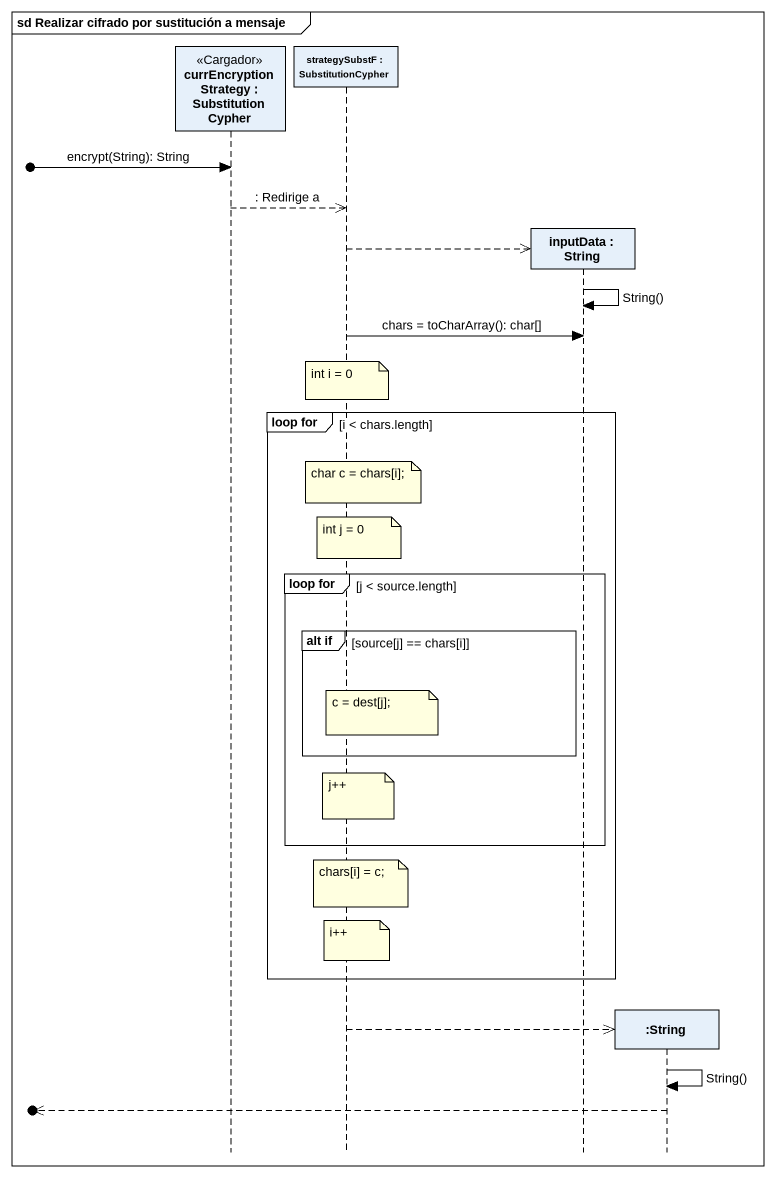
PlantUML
@startuml
mainframe sd Realizar cifrado por sustitución a mensaje
hide footbox
participant "currEncryptionStrategy : SubstitutionCypher" as currEncryptionStrategy <<Cargador>>
participant "strategySubstF : SubstitutionCypher" as strategySubstF
participant "inputData : String" as inputData
participant ":String" as String

[o-> currEncryptionStrategy : encrypt(String): String
currEncryptionStrategy -->> strategySubstF : : Redirige a
strategySubstF -->> inputData **
inputData -> inputData : String()
strategySubstF -> inputData : chars = toCharArray(): char[]
note over strategySubstF : int i = 0
group loop for [i < chars.length]
  note over strategySubstF : char c = chars[i];
  note over strategySubstF : int j = 0
  group loop for [j < source.length]
    group alt if [source[j] == chars[i]]
      note over strategySubstF : c = dest[j];
    end
    note over strategySubstF : j++
  end
  note over strategySubstF : chars[i] = c;
  note over strategySubstF : i++
end
strategySubstF -->> String **
String -> String : String()
[o<<-- String
@enduml
